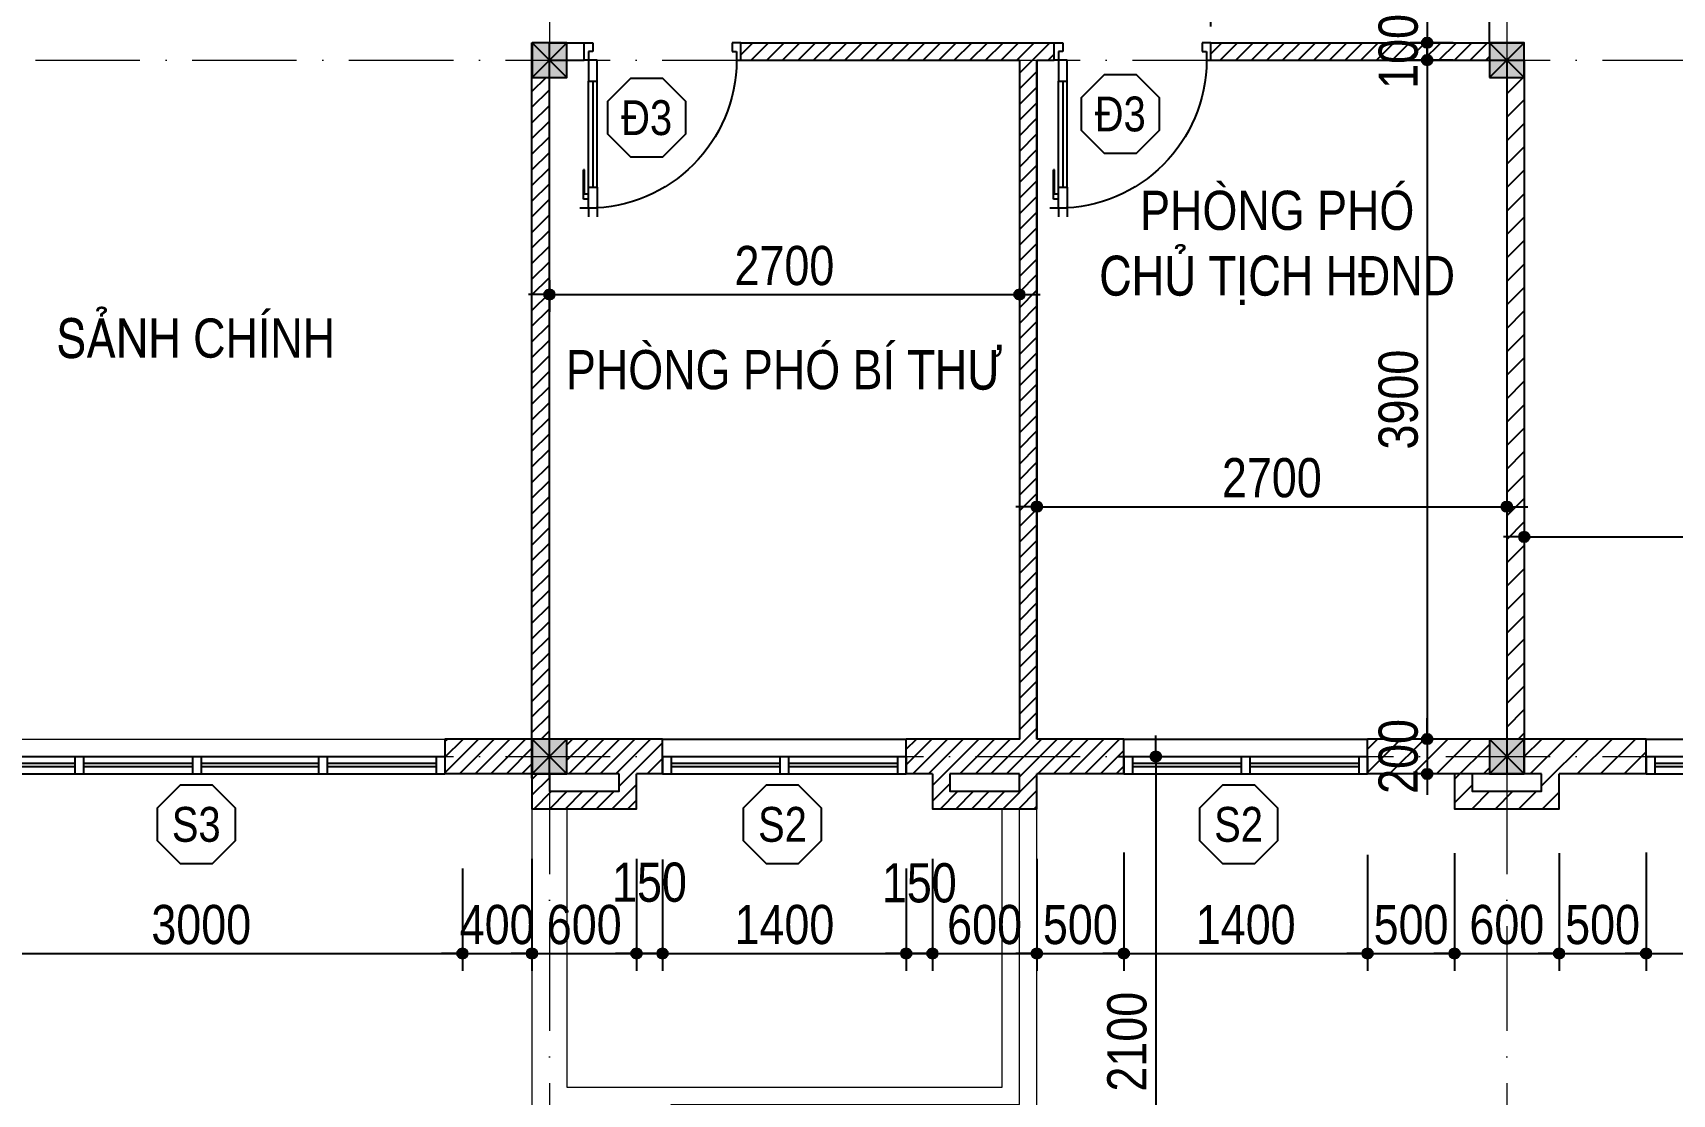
# Model space of a CAD drawing. Header units: millimetres. Extents: x 1201 to 176852, y 279 to 65351.
# Drawn here: x 90501 to 99919, y 24568 to 30665 of the extents above; entities that cross this region are included whole.
import ezdxf
from ezdxf.enums import TextEntityAlignment as Align

# ---------------------------------------------------------------- set-up
doc = ezdxf.new("R2010")
doc.units = ezdxf.units.MM
doc.linetypes.add('ACAD_ISO10W100', pattern=[18, 12, -3, 0, -3])
for name, color, linetype in [('009', 251, 'Continuous'), ('DIM', 1, 'Continuous'), ('DOOR', 20, 'Continuous'), ('MEDIUM', 2, 'Continuous'), ('TAGS', 60, 'Continuous'), ('TEXT', 7, 'Continuous'), ('TUONG', 131, 'Continuous'), ('WALL', 4, 'Continuous')]:
    doc.layers.add(name, color=color, linetype=linetype)
doc.layers.add('NET-THAY', color=2, linetype='Continuous', lineweight=13)
doc.layers.add('TRUC', color=24, linetype='Continuous', lineweight=0)
doc.styles.add('1', font='', dxfattribs={"height": 250})
doc.styles.add('HEL-CONDENSE', font='')
doc.styles.add('VNI-HELVE-CONDENSEN', font='')
doc.styles.get('1').set_extended_font_data('VNI-Helve-Condense')
doc.styles.get('HEL-CONDENSE').set_extended_font_data('VNI-Helve-Condense')
doc.styles.get('VNI-HELVE-CONDENSEN').set_extended_font_data('VNI-Helve-Condense')
doc.dimstyles.new('D100', dxfattribs={"dimtxt": 225, "dimasz": 1.2, "dimexe": 100, "dimexo": 0, "dimgap": 50, "dimtad": 1, "dimdec": 0, "dimzin": 13, "dimdsep": 46, "dimtxsty": 'HEL-CONDENSE', "dimblk": 'D50', "dimcen": 0, "dimclrd": 1, "dimclre": 1, "dimclrt": 7, "dimadec": 0, "dimazin": 0, "dimtfac": 1, "dimtdec": 0, "dimtmove": 0, "dimatfit": 3, "dimldrblk": 'D50', "dimfxl": 1, "dimtolj": 1, "dimtzin": 13, "dimarcsym": 0})
pattern_1 = [(45, (-1228036.16, -308637.74), (-44.9012806, 44.9012806), [])]

# ---------------------------------------------------------------- blocks, each defined once
blk = doc.blocks.new('s11')
at = {"layer": 'DOOR'}
for p, q in [((0, 0), (0, -100)), ((1400, 0), (0, 0)), ((50, 0), (50, -100)), ((1350, 0), (1350, -100)), ((1400, 0), (1400, -100)), ((1400, -100), (0, -100))]:
    blk.add_line(p, q, dxfattribs=at)
at = {"layer": 'DOOR', "linetype": 'ByBlock', "lineweight": -2}
for p, q in [((675, -100), (675, 0)), ((725, -100), (725, 0))]:
    blk.add_line(p, q, dxfattribs=at)
at = {"layer": 'DOOR', "color": 251}
for p, q in [((50, -40), (675, -40)), ((50, -60), (675, -60)), ((725, -40), (1350, -40)), ((725, -60), (1350, -60))]:
    blk.add_line(p, q, dxfattribs=at)
blk = doc.blocks.new('A$C6E0044D6')
at = {"layer": 'DOOR'}
for p, q in [((-25, 925), (-25, 975)), ((25, 925), (25, 975)), ((-25, 925), (-75, 925)), ((-25, 874.1), (-53.3, 874.1)), ((-53.3, 874.1), (-53.3, 704.5)), ((25, 925), (-25, 925)), ((-25, 925), (-25, 805)), ((-25, 874.1), (-25, 845.9)), ((25, 805), (25, 925)), ((-25, 845.9), (-47.6, 845.9)), ((-47.6, 845.9), (-47.6, 704.5)), ((-25, 827.9), (-25, 195)), ((-25, 805), (25, 805)), ((0, 195), (0, 805)), ((25, 805), (25, 195)), ((-47.6, 704.5), (-53.3, 704.5)), ((-25, 195), (25, 195)), ((-25, 75), (-25, 195)), ((25, 195), (25, 75)), ((-25, 75), (-50, 75)), ((-50, 75), (-50, -25)), ((-25, 25), (-25, 75)), ((25, 75), (-25, 75)), ((0, 25), (-25, 25)), ((0, -25), (0, 25)), ((800, -25), (800, 25)), ((800, 25), (825, 25)), ((825, 25), (825, 75)), ((825, 75), (850, 75)), ((850, 75), (850, -25)), ((-50, -25), (0, -25)), ((850, -25), (800, -25))]:
    blk.add_line(p, q, dxfattribs=at)
at = {"layer": 'DOOR', "color": 251}
blk.add_arc((-25, 75), 850, 0, 90, dxfattribs=at)
blk = doc.blocks.new('A$C225A2996')
at = {"layer": 'WALL'}
blk.add_hatch(color=4, dxfattribs=at).paths.add_polyline_path([(531.4, 81.6), (731.4, 81.6), (731.4, 281.6), (531.4, 281.6)])
at = {"layer": 'WALL', "color": 4}
for p, q in [((531.4, 281.6), (731.4, 81.6)), ((531.4, 81.6), (731.4, 281.6))]:
    blk.add_line(p, q, dxfattribs=at)
blk.add_lwpolyline([(531.4, 81.6), (731.4, 81.6), (731.4, 281.6), (531.4, 281.6)], close=True, dxfattribs=at)
blk = doc.blocks.new('KH-CUADI')
at = {"layer": 'TAGS'}
blk.add_lwpolyline([(-124, 300), (-300, 124), (-300, -124), (-124, -300), (124, -300), (300, -124), (300, 124), (124, 300)], close=True, dxfattribs=at)
at = {"layer": 'TAGS', "style": 'VNI-HELVE-CONDENSEN'}
blk.add_attdef('D', text='', height=300, dxfattribs=at).set_placement((0, 0), align=Align.MIDDLE)
blk = doc.blocks.new('D50')
at = {"layer": 'DIM'}
blk.add_hatch(color=256, dxfattribs=at).paths.add_polyline_path([(25, 0, 1), (-25, 0, 1)])
blk.add_line((25, 0), (100, 0), dxfattribs=at)
blk.add_circle((0, 0), 25, dxfattribs=at)
blk = doc.blocks.new('*D1099')
at = {"layer": 'DEFPOINTS', "color": 0, "transparency": 16777216}
for p in [(89969, 25865.9), (92969, 25865.9), (92969, 25376.7)]:
    blk.add_point(p, dxfattribs=at)
at = {"layer": 'DIM', "color": 1, "lineweight": -2, "transparency": 16777216}
for p, q in [((89969, 25865.9), (89969, 25276.7)), ((92969, 25865.9), (92969, 25276.7)), ((89970.2, 25376.7), (92967.8, 25376.7))]:
    blk.add_line(p, q, dxfattribs=at)
at = {"layer": 'DIM', "color": 1, "lineweight": -2, "transparency": 16777216, "xscale": 1.199999999999999, "yscale": 1.199999999999999, "zscale": 1.199999999999999, "rotation": 180}
blk.add_blockref('D50', (89969, 25376.7), dxfattribs=at)
at = {"layer": 'DIM', "color": 1, "lineweight": -2, "transparency": 16777216, "xscale": 1.199999999999999, "yscale": 1.199999999999999, "zscale": 1.199999999999999}
blk.add_blockref('D50', (92969, 25376.7), dxfattribs=at)
at = {"layer": 'DIM', "color": 7, "transparency": 16777216, "insert": (91469, 25541.6), "char_height": 225, "attachment_point": 5, "style": 'HEL-CONDENSE'}
blk.add_mtext('\\A1;3000', dxfattribs=at)
blk = doc.blocks.new('*D1100')
at = {"layer": 'DEFPOINTS', "color": 0, "transparency": 16777216}
for p in [(93369, 25919.9), (92969, 25865.9), (93369, 25376.7)]:
    blk.add_point(p, dxfattribs=at)
at = {"layer": 'DIM', "color": 1, "lineweight": -2, "transparency": 16777216}
for p, q in [((93369, 25919.9), (93369, 25276.7)), ((92969, 25865.9), (92969, 25276.7)), ((92970.2, 25376.7), (93367.8, 25376.7))]:
    blk.add_line(p, q, dxfattribs=at)
at = {"layer": 'DIM', "color": 1, "lineweight": -2, "transparency": 16777216, "xscale": 1.199999999999999, "yscale": 1.199999999999999, "zscale": 1.199999999999999, "rotation": 180}
blk.add_blockref('D50', (92969, 25376.7), dxfattribs=at)
at = {"layer": 'DIM', "color": 1, "lineweight": -2, "transparency": 16777216, "xscale": 1.199999999999999, "yscale": 1.199999999999999, "zscale": 1.199999999999999}
blk.add_blockref('D50', (93369, 25376.7), dxfattribs=at)
at = {"layer": 'DIM', "color": 7, "transparency": 16777216, "insert": (93169, 25541.6), "char_height": 225, "attachment_point": 5, "style": 'HEL-CONDENSE'}
blk.add_mtext('\\A1;400', dxfattribs=at)
blk = doc.blocks.new('*D1101')
at = {"layer": 'DEFPOINTS', "color": 0, "transparency": 16777216}
for p in [(93369, 25919.9), (93969, 25919.9), (93969, 25376.7)]:
    blk.add_point(p, dxfattribs=at)
at = {"layer": 'DIM', "color": 1, "lineweight": -2, "transparency": 16777216}
for p, q in [((93369, 25919.9), (93369, 25276.7)), ((93969, 25919.9), (93969, 25276.7)), ((93370.2, 25376.7), (93967.8, 25376.7))]:
    blk.add_line(p, q, dxfattribs=at)
at = {"layer": 'DIM', "color": 1, "lineweight": -2, "transparency": 16777216, "xscale": 1.199999999999999, "yscale": 1.199999999999999, "zscale": 1.199999999999999, "rotation": 180}
blk.add_blockref('D50', (93369, 25376.7), dxfattribs=at)
at = {"layer": 'DIM', "color": 1, "lineweight": -2, "transparency": 16777216, "xscale": 1.199999999999999, "yscale": 1.199999999999999, "zscale": 1.199999999999999}
blk.add_blockref('D50', (93969, 25376.7), dxfattribs=at)
at = {"layer": 'DIM', "color": 7, "transparency": 16777216, "insert": (93669, 25541.6), "char_height": 225, "attachment_point": 5, "style": 'HEL-CONDENSE'}
blk.add_mtext('\\A1;600', dxfattribs=at)
blk = doc.blocks.new('*D1102')
at = {"layer": 'DEFPOINTS', "color": 0, "transparency": 16777216}
for p in [(93969, 25919.9), (94119, 25915.9), (94119, 25376.7)]:
    blk.add_point(p, dxfattribs=at)
at = {"layer": 'DIM', "color": 1, "lineweight": -2, "transparency": 16777216}
for p, q in [((93969, 25919.9), (93969, 25276.7)), ((94119, 25915.9), (94119, 25276.7)), ((93970.2, 25376.7), (94117.8, 25376.7))]:
    blk.add_line(p, q, dxfattribs=at)
at = {"layer": 'DIM', "color": 1, "lineweight": -2, "transparency": 16777216, "xscale": 1.199999999999999, "yscale": 1.199999999999999, "zscale": 1.199999999999999, "rotation": 180}
blk.add_blockref('D50', (93969, 25376.7), dxfattribs=at)
at = {"layer": 'DIM', "color": 1, "lineweight": -2, "transparency": 16777216, "xscale": 1.199999999999999, "yscale": 1.199999999999999, "zscale": 1.199999999999999}
blk.add_blockref('D50', (94119, 25376.7), dxfattribs=at)
at = {"layer": 'DIM', "color": 7, "transparency": 16777216, "insert": (94044, 25784.8), "char_height": 225, "attachment_point": 5, "style": 'HEL-CONDENSE'}
blk.add_mtext('\\A1;150', dxfattribs=at)
blk = doc.blocks.new('*D1103')
at = {"layer": 'DEFPOINTS', "color": 0, "transparency": 16777216}
for p in [(94119, 25915.9), (95519, 25865.9), (95519, 25376.7)]:
    blk.add_point(p, dxfattribs=at)
at = {"layer": 'DIM', "color": 1, "lineweight": -2, "transparency": 16777216}
for p, q in [((94119, 25915.9), (94119, 25276.7)), ((95519, 25865.9), (95519, 25276.7)), ((94120.2, 25376.7), (95517.8, 25376.7))]:
    blk.add_line(p, q, dxfattribs=at)
at = {"layer": 'DIM', "color": 1, "lineweight": -2, "transparency": 16777216, "xscale": 1.199999999999999, "yscale": 1.199999999999999, "zscale": 1.199999999999999, "rotation": 180}
blk.add_blockref('D50', (94119, 25376.7), dxfattribs=at)
at = {"layer": 'DIM', "color": 1, "lineweight": -2, "transparency": 16777216, "xscale": 1.199999999999999, "yscale": 1.199999999999999, "zscale": 1.199999999999999}
blk.add_blockref('D50', (95519, 25376.7), dxfattribs=at)
at = {"layer": 'DIM', "color": 7, "transparency": 16777216, "insert": (94819, 25541.6), "char_height": 225, "attachment_point": 5, "style": 'HEL-CONDENSE'}
blk.add_mtext('\\A1;1400', dxfattribs=at)
blk = doc.blocks.new('*D1104')
at = {"layer": 'DEFPOINTS', "color": 0, "transparency": 16777216}
for p in [(95669, 25919.9), (95519, 25865.9), (95669, 25376.7)]:
    blk.add_point(p, dxfattribs=at)
at = {"layer": 'DIM', "color": 1, "lineweight": -2, "transparency": 16777216}
for p, q in [((95669, 25919.9), (95669, 25276.7)), ((95519, 25865.9), (95519, 25276.7)), ((95520.2, 25376.7), (95667.8, 25376.7))]:
    blk.add_line(p, q, dxfattribs=at)
at = {"layer": 'DIM', "color": 1, "lineweight": -2, "transparency": 16777216, "xscale": 1.199999999999999, "yscale": 1.199999999999999, "zscale": 1.199999999999999, "rotation": 180}
blk.add_blockref('D50', (95519, 25376.7), dxfattribs=at)
at = {"layer": 'DIM', "color": 1, "lineweight": -2, "transparency": 16777216, "xscale": 1.199999999999999, "yscale": 1.199999999999999, "zscale": 1.199999999999999}
blk.add_blockref('D50', (95669, 25376.7), dxfattribs=at)
at = {"layer": 'DIM', "color": 7, "transparency": 16777216, "insert": (95594, 25781.3), "char_height": 225, "attachment_point": 5, "style": 'HEL-CONDENSE'}
blk.add_mtext('\\A1;150', dxfattribs=at)
blk = doc.blocks.new('*D1105')
at = {"layer": 'DEFPOINTS', "color": 0, "transparency": 16777216}
for p in [(95669, 25919.9), (96269, 25919.9), (96269, 25376.7)]:
    blk.add_point(p, dxfattribs=at)
at = {"layer": 'DIM', "color": 1, "lineweight": -2, "transparency": 16777216}
for p, q in [((95669, 25919.9), (95669, 25276.7)), ((96269, 25919.9), (96269, 25276.7)), ((95670.2, 25376.7), (96267.8, 25376.7))]:
    blk.add_line(p, q, dxfattribs=at)
at = {"layer": 'DIM', "color": 1, "lineweight": -2, "transparency": 16777216, "xscale": 1.199999999999999, "yscale": 1.199999999999999, "zscale": 1.199999999999999, "rotation": 180}
blk.add_blockref('D50', (95669, 25376.7), dxfattribs=at)
at = {"layer": 'DIM', "color": 1, "lineweight": -2, "transparency": 16777216, "xscale": 1.199999999999999, "yscale": 1.199999999999999, "zscale": 1.199999999999999}
blk.add_blockref('D50', (96269, 25376.7), dxfattribs=at)
at = {"layer": 'DIM', "color": 7, "transparency": 16777216, "insert": (95969, 25541.6), "char_height": 225, "attachment_point": 5, "style": 'HEL-CONDENSE'}
blk.add_mtext('\\A1;600', dxfattribs=at)
blk = doc.blocks.new('*D1106')
at = {"layer": 'DEFPOINTS', "color": 0, "transparency": 16777216}
for p in [(96269, 25919.9), (96769, 25957.3), (96769, 25376.7)]:
    blk.add_point(p, dxfattribs=at)
at = {"layer": 'DIM', "color": 1, "lineweight": -2, "transparency": 16777216}
for p, q in [((96269, 25919.9), (96269, 25276.7)), ((96769, 25957.3), (96769, 25276.7)), ((96270.2, 25376.7), (96767.8, 25376.7))]:
    blk.add_line(p, q, dxfattribs=at)
at = {"layer": 'DIM', "color": 1, "lineweight": -2, "transparency": 16777216, "xscale": 1.199999999999999, "yscale": 1.199999999999999, "zscale": 1.199999999999999, "rotation": 180}
blk.add_blockref('D50', (96269, 25376.7), dxfattribs=at)
at = {"layer": 'DIM', "color": 1, "lineweight": -2, "transparency": 16777216, "xscale": 1.199999999999999, "yscale": 1.199999999999999, "zscale": 1.199999999999999}
blk.add_blockref('D50', (96769, 25376.7), dxfattribs=at)
at = {"layer": 'DIM', "color": 7, "transparency": 16777216, "insert": (96519, 25541.6), "char_height": 225, "attachment_point": 5, "style": 'HEL-CONDENSE'}
blk.add_mtext('\\A1;500', dxfattribs=at)
blk = doc.blocks.new('*D1107')
at = {"layer": 'DEFPOINTS', "color": 0, "transparency": 16777216}
for p in [(96769, 25957.3), (98169, 25943.8), (98169, 25376.7)]:
    blk.add_point(p, dxfattribs=at)
at = {"layer": 'DIM', "color": 1, "lineweight": -2, "transparency": 16777216}
for p, q in [((96769, 25957.3), (96769, 25276.7)), ((98169, 25943.8), (98169, 25276.7)), ((96770.2, 25376.7), (98167.8, 25376.7))]:
    blk.add_line(p, q, dxfattribs=at)
at = {"layer": 'DIM', "color": 1, "lineweight": -2, "transparency": 16777216, "xscale": 1.199999999999999, "yscale": 1.199999999999999, "zscale": 1.199999999999999, "rotation": 180}
blk.add_blockref('D50', (96769, 25376.7), dxfattribs=at)
at = {"layer": 'DIM', "color": 1, "lineweight": -2, "transparency": 16777216, "xscale": 1.199999999999999, "yscale": 1.199999999999999, "zscale": 1.199999999999999}
blk.add_blockref('D50', (98169, 25376.7), dxfattribs=at)
at = {"layer": 'DIM', "color": 7, "transparency": 16777216, "insert": (97469, 25541.6), "char_height": 225, "attachment_point": 5, "style": 'HEL-CONDENSE'}
blk.add_mtext('\\A1;1400', dxfattribs=at)
blk = doc.blocks.new('*D1108')
at = {"layer": 'DEFPOINTS', "color": 0, "transparency": 16777216}
for p in [(98169, 25943.8), (98669, 25952.3), (98669, 25376.7)]:
    blk.add_point(p, dxfattribs=at)
at = {"layer": 'DIM', "color": 1, "lineweight": -2, "transparency": 16777216}
for p, q in [((98169, 25943.8), (98169, 25276.7)), ((98669, 25952.3), (98669, 25276.7)), ((98170.2, 25376.7), (98667.8, 25376.7))]:
    blk.add_line(p, q, dxfattribs=at)
at = {"layer": 'DIM', "color": 1, "lineweight": -2, "transparency": 16777216, "xscale": 1.199999999999999, "yscale": 1.199999999999999, "zscale": 1.199999999999999, "rotation": 180}
blk.add_blockref('D50', (98169, 25376.7), dxfattribs=at)
at = {"layer": 'DIM', "color": 1, "lineweight": -2, "transparency": 16777216, "xscale": 1.199999999999999, "yscale": 1.199999999999999, "zscale": 1.199999999999999}
blk.add_blockref('D50', (98669, 25376.7), dxfattribs=at)
at = {"layer": 'DIM', "color": 7, "transparency": 16777216, "insert": (98419, 25541.6), "char_height": 225, "attachment_point": 5, "style": 'HEL-CONDENSE'}
blk.add_mtext('\\A1;500', dxfattribs=at)
blk = doc.blocks.new('*D1109')
at = {"layer": 'DEFPOINTS', "color": 0, "transparency": 16777216}
for p in [(98669, 25952.3), (99269, 25952.3), (99269, 25376.7)]:
    blk.add_point(p, dxfattribs=at)
at = {"layer": 'DIM', "color": 1, "lineweight": -2, "transparency": 16777216}
for p, q in [((98669, 25952.3), (98669, 25276.7)), ((99269, 25952.3), (99269, 25276.7)), ((98670.2, 25376.7), (99267.8, 25376.7))]:
    blk.add_line(p, q, dxfattribs=at)
at = {"layer": 'DIM', "color": 1, "lineweight": -2, "transparency": 16777216, "xscale": 1.199999999999999, "yscale": 1.199999999999999, "zscale": 1.199999999999999, "rotation": 180}
blk.add_blockref('D50', (98669, 25376.7), dxfattribs=at)
at = {"layer": 'DIM', "color": 1, "lineweight": -2, "transparency": 16777216, "xscale": 1.199999999999999, "yscale": 1.199999999999999, "zscale": 1.199999999999999}
blk.add_blockref('D50', (99269, 25376.7), dxfattribs=at)
at = {"layer": 'DIM', "color": 7, "transparency": 16777216, "insert": (98969, 25541.6), "char_height": 225, "attachment_point": 5, "style": 'HEL-CONDENSE'}
blk.add_mtext('\\A1;600', dxfattribs=at)
blk = doc.blocks.new('*D1110')
at = {"layer": 'DEFPOINTS', "color": 0, "transparency": 16777216}
for p in [(99269, 25952.3), (99769, 25957.6), (99769, 25376.7)]:
    blk.add_point(p, dxfattribs=at)
at = {"layer": 'DIM', "color": 1, "lineweight": -2, "transparency": 16777216}
for p, q in [((99269, 25952.3), (99269, 25276.7)), ((99769, 25957.6), (99769, 25276.7)), ((99270.2, 25376.7), (99767.8, 25376.7))]:
    blk.add_line(p, q, dxfattribs=at)
at = {"layer": 'DIM', "color": 1, "lineweight": -2, "transparency": 16777216, "xscale": 1.199999999999999, "yscale": 1.199999999999999, "zscale": 1.199999999999999, "rotation": 180}
blk.add_blockref('D50', (99269, 25376.7), dxfattribs=at)
at = {"layer": 'DIM', "color": 1, "lineweight": -2, "transparency": 16777216, "xscale": 1.199999999999999, "yscale": 1.199999999999999, "zscale": 1.199999999999999}
blk.add_blockref('D50', (99769, 25376.7), dxfattribs=at)
at = {"layer": 'DIM', "color": 7, "transparency": 16777216, "insert": (99519, 25541.6), "char_height": 225, "attachment_point": 5, "style": 'HEL-CONDENSE'}
blk.add_mtext('\\A1;500', dxfattribs=at)
blk = doc.blocks.new('*D1111')
at = {"layer": 'DEFPOINTS', "color": 0, "transparency": 16777216}
for p in [(99769, 25957.6), (101169, 25957.6), (101169, 25376.7)]:
    blk.add_point(p, dxfattribs=at)
at = {"layer": 'DIM', "color": 1, "lineweight": -2, "transparency": 16777216}
for p, q in [((99769, 25957.6), (99769, 25276.7)), ((101169, 25957.6), (101169, 25276.7)), ((99770.2, 25376.7), (101167.8, 25376.7))]:
    blk.add_line(p, q, dxfattribs=at)
at = {"layer": 'DIM', "color": 1, "lineweight": -2, "transparency": 16777216, "xscale": 1.199999999999999, "yscale": 1.199999999999999, "zscale": 1.199999999999999, "rotation": 180}
blk.add_blockref('D50', (99769, 25376.7), dxfattribs=at)
at = {"layer": 'DIM', "color": 1, "lineweight": -2, "transparency": 16777216, "xscale": 1.199999999999999, "yscale": 1.199999999999999, "zscale": 1.199999999999999}
blk.add_blockref('D50', (101169, 25376.7), dxfattribs=at)
at = {"layer": 'DIM', "color": 7, "transparency": 16777216, "insert": (100469, 25541.6), "char_height": 225, "attachment_point": 5, "style": 'HEL-CONDENSE'}
blk.add_mtext('\\A1;1400', dxfattribs=at)
blk = doc.blocks.new('*D1116')
at = {"layer": 'DEFPOINTS', "color": 0, "transparency": 16777216}
for p in [(98659.9, 32408.4), (98511.1, 30608.4), (98659.9, 30608.4)]:
    blk.add_point(p, dxfattribs=at)
at = {"layer": 'DIM', "color": 1, "lineweight": -2, "transparency": 16777216}
for p, q in [((98659.9, 32408.4), (98411.1, 32408.4)), ((98511.1, 32407.2), (98511.1, 30609.6)), ((98659.9, 30608.4), (98411.1, 30608.4))]:
    blk.add_line(p, q, dxfattribs=at)
at = {"layer": 'DIM', "color": 1, "lineweight": -2, "transparency": 16777216, "xscale": 1.199999999999999, "yscale": 1.199999999999999, "zscale": 1.199999999999999}
for p, rotation in [((98511.1, 32408.4), 90), ((98511.1, 30608.4), 270)]:
    blk.add_blockref('D50', p, dxfattribs=dict(at, rotation=rotation))
at = {"layer": 'DIM', "color": 7, "transparency": 16777216, "insert": (98346.2, 31461.5), "char_height": 225, "attachment_point": 5, "rotation": 90, "style": 'HEL-CONDENSE'}
blk.add_mtext('\\A1;1800', dxfattribs=at)
blk = doc.blocks.new('*D1117')
at = {"layer": 'DEFPOINTS', "color": 0, "transparency": 16777216}
for p in [(98659.9, 30608.4), (98511.1, 30508.4), (98659.9, 30508.4)]:
    blk.add_point(p, dxfattribs=at)
at = {"layer": 'DIM', "color": 1, "lineweight": -2, "transparency": 16777216}
for p, q in [((98659.9, 30608.4), (98411.1, 30608.4)), ((98511.1, 30609.6), (98511.1, 30610.8)), ((98511.1, 30608.4), (98511.1, 30508.4)), ((98659.9, 30508.4), (98411.1, 30508.4)), ((98511.1, 30507.2), (98511.1, 30506))]:
    blk.add_line(p, q, dxfattribs=at)
at = {"layer": 'DIM', "color": 1, "lineweight": -2, "transparency": 16777216, "xscale": 1.199999999999999, "yscale": 1.199999999999999, "zscale": 1.199999999999999}
for p, rotation in [((98511.1, 30608.4), 270), ((98511.1, 30508.4), 90)]:
    blk.add_blockref('D50', p, dxfattribs=dict(at, rotation=rotation))
at = {"layer": 'DIM', "color": 7, "transparency": 16777216, "insert": (98346.2, 30558.4), "char_height": 225, "attachment_point": 5, "rotation": 90, "style": 'HEL-CONDENSE'}
blk.add_mtext('\\A1;100', dxfattribs=at)
blk = doc.blocks.new('*D1118')
at = {"layer": 'DEFPOINTS', "color": 0, "transparency": 16777216}
for p in [(98659.9, 30508.4), (98511.1, 26608.4), (98711.8, 26608.4)]:
    blk.add_point(p, dxfattribs=at)
at = {"layer": 'DIM', "color": 1, "lineweight": -2, "transparency": 16777216}
for p, q in [((98659.9, 30508.4), (98411.1, 30508.4)), ((98511.1, 30507.2), (98511.1, 26609.6)), ((98711.8, 26608.4), (98411.1, 26608.4))]:
    blk.add_line(p, q, dxfattribs=at)
at = {"layer": 'DIM', "color": 1, "lineweight": -2, "transparency": 16777216, "xscale": 1.199999999999999, "yscale": 1.199999999999999, "zscale": 1.199999999999999}
for p, rotation in [((98511.1, 30508.4), 90), ((98511.1, 26608.4), 270)]:
    blk.add_blockref('D50', p, dxfattribs=dict(at, rotation=rotation))
at = {"layer": 'DIM', "color": 7, "transparency": 16777216, "insert": (98346.2, 28558.4), "char_height": 225, "attachment_point": 5, "rotation": 90, "style": 'HEL-CONDENSE'}
blk.add_mtext('\\A1;3900', dxfattribs=at)
blk = doc.blocks.new('*D1119')
at = {"layer": 'DEFPOINTS', "color": 0, "transparency": 16777216}
for p in [(98711.8, 26608.4), (98511.1, 26408.4), (98818.8, 26408.4)]:
    blk.add_point(p, dxfattribs=at)
at = {"layer": 'DIM', "color": 1, "lineweight": -2, "transparency": 16777216}
for p, q in [((98711.8, 26608.4), (98411.1, 26608.4)), ((98511.1, 26607.2), (98511.1, 26409.6)), ((98818.8, 26408.4), (98411.1, 26408.4))]:
    blk.add_line(p, q, dxfattribs=at)
at = {"layer": 'DIM', "color": 1, "lineweight": -2, "transparency": 16777216, "xscale": 1.199999999999999, "yscale": 1.199999999999999, "zscale": 1.199999999999999}
for p, rotation in [((98511.1, 26608.4), 90), ((98511.1, 26408.4), 270)]:
    blk.add_blockref('D50', p, dxfattribs=dict(at, rotation=rotation))
at = {"layer": 'DIM', "color": 7, "transparency": 16777216, "insert": (98346.2, 26508.4), "char_height": 225, "attachment_point": 5, "rotation": 90, "style": 'HEL-CONDENSE'}
blk.add_mtext('\\A1;200', dxfattribs=at)
blk = doc.blocks.new('*D1129')
at = {"layer": 'DEFPOINTS', "color": 0, "transparency": 16777216}
for p in [(98869, 31055.1), (97269, 30702.5), (98869, 30608.4)]:
    blk.add_point(p, dxfattribs=at)
at = {"layer": 'DIM', "color": 1, "lineweight": -2, "transparency": 16777216}
for p, q in [((97269, 30702.5), (97269, 31155.1)), ((98869, 30608.4), (98869, 31155.1)), ((97270.2, 31055.1), (98867.8, 31055.1))]:
    blk.add_line(p, q, dxfattribs=at)
at = {"layer": 'DIM', "color": 1, "lineweight": -2, "transparency": 16777216, "xscale": 1.199999999999999, "yscale": 1.199999999999999, "zscale": 1.199999999999999, "rotation": 180}
blk.add_blockref('D50', (97269, 31055.1), dxfattribs=at)
at = {"layer": 'DIM', "color": 1, "lineweight": -2, "transparency": 16777216, "xscale": 1.199999999999999, "yscale": 1.199999999999999, "zscale": 1.199999999999999}
blk.add_blockref('D50', (98869, 31055.1), dxfattribs=at)
at = {"layer": 'DIM', "color": 7, "transparency": 16777216, "insert": (97789.8, 31220), "char_height": 225, "attachment_point": 5, "style": 'HEL-CONDENSE'}
blk.add_mtext('\\A1;1600', dxfattribs=at)
blk = doc.blocks.new('*D1136')
at = {"layer": 'DEFPOINTS', "color": 0, "transparency": 16777216}
for p in [(96735.2, 26508.4), (96539.1, 24408.4), (96952.6, 24408.4)]:
    blk.add_point(p, dxfattribs=at)
at = {"layer": 'DIM', "color": 1, "lineweight": -2, "transparency": 16777216}
for p, q in [((96735.2, 26508.4), (97052.6, 26508.4)), ((96952.6, 26507.2), (96952.6, 24409.6)), ((96539.1, 24408.4), (97052.6, 24408.4))]:
    blk.add_line(p, q, dxfattribs=at)
at = {"layer": 'DIM', "color": 1, "lineweight": -2, "transparency": 16777216, "xscale": 1.199999999999999, "yscale": 1.199999999999999, "zscale": 1.199999999999999}
for p, rotation in [((96952.6, 26508.4), 90), ((96952.6, 24408.4), 270)]:
    blk.add_blockref('D50', p, dxfattribs=dict(at, rotation=rotation))
at = {"layer": 'DIM', "color": 7, "transparency": 16777216, "insert": (96787.7, 24870.1), "char_height": 225, "attachment_point": 5, "rotation": 90, "style": 'HEL-CONDENSE'}
blk.add_mtext('\\A1;2100', dxfattribs=at)
blk = doc.blocks.new('*D978')
at = {"layer": 'DEFPOINTS', "color": 0, "transparency": 16777216}
for p in [(93469, 29244.2), (96169, 29244.2), (96169, 29162.1)]:
    blk.add_point(p, dxfattribs=at)
at = {"layer": 'DIM', "color": 1, "lineweight": -2, "transparency": 16777216}
for p, q in [((93469, 29244.2), (93469, 29062.1)), ((96169, 29244.2), (96169, 29062.1)), ((93470.2, 29162.1), (96167.8, 29162.1))]:
    blk.add_line(p, q, dxfattribs=at)
at = {"layer": 'DIM', "color": 1, "lineweight": -2, "transparency": 16777216, "xscale": 1.199999999999999, "yscale": 1.199999999999999, "zscale": 1.199999999999999, "rotation": 180}
blk.add_blockref('D50', (93469, 29162.1), dxfattribs=at)
at = {"layer": 'DIM', "color": 1, "lineweight": -2, "transparency": 16777216, "xscale": 1.199999999999999, "yscale": 1.199999999999999, "zscale": 1.199999999999999}
blk.add_blockref('D50', (96169, 29162.1), dxfattribs=at)
at = {"layer": 'DIM', "color": 7, "transparency": 16777216, "insert": (94819, 29327), "char_height": 225, "attachment_point": 5, "style": 'HEL-CONDENSE'}
blk.add_mtext('\\A1;2700', dxfattribs=at)
blk = doc.blocks.new('*D979')
at = {"layer": 'DEFPOINTS', "color": 0, "transparency": 16777216}
for p in [(99069, 28049.8), (101969, 28049.8), (101969, 27769.9)]:
    blk.add_point(p, dxfattribs=at)
at = {"layer": 'DIM', "color": 1, "lineweight": -2, "transparency": 16777216}
for p, q in [((99069, 28049.8), (99069, 27669.9)), ((101969, 28049.8), (101969, 27669.9)), ((99070.2, 27769.9), (101967.8, 27769.9))]:
    blk.add_line(p, q, dxfattribs=at)
at = {"layer": 'DIM', "color": 1, "lineweight": -2, "transparency": 16777216, "xscale": 1.199999999999999, "yscale": 1.199999999999999, "zscale": 1.199999999999999, "rotation": 180}
blk.add_blockref('D50', (99069, 27769.9), dxfattribs=at)
at = {"layer": 'DIM', "color": 1, "lineweight": -2, "transparency": 16777216, "xscale": 1.199999999999999, "yscale": 1.199999999999999, "zscale": 1.199999999999999}
blk.add_blockref('D50', (101969, 27769.9), dxfattribs=at)
at = {"layer": 'DIM', "color": 7, "transparency": 16777216, "insert": (100519, 27934.8), "char_height": 225, "attachment_point": 5, "style": 'HEL-CONDENSE'}
blk.add_mtext('\\A1;2900', dxfattribs=at)
blk = doc.blocks.new('*D983')
at = {"layer": 'DEFPOINTS', "color": 0, "transparency": 16777216}
for p in [(96269, 28558.4), (98969, 28533.4), (98969, 27943.4)]:
    blk.add_point(p, dxfattribs=at)
at = {"layer": 'DIM', "color": 1, "lineweight": -2, "transparency": 16777216}
for p, q in [((96269, 28558.4), (96269, 27843.4)), ((98969, 28533.4), (98969, 27843.4)), ((96270.2, 27943.4), (98967.8, 27943.4))]:
    blk.add_line(p, q, dxfattribs=at)
at = {"layer": 'DIM', "color": 1, "lineweight": -2, "transparency": 16777216, "xscale": 1.199999999999999, "yscale": 1.199999999999999, "zscale": 1.199999999999999, "rotation": 180}
blk.add_blockref('D50', (96269, 27943.4), dxfattribs=at)
at = {"layer": 'DIM', "color": 1, "lineweight": -2, "transparency": 16777216, "xscale": 1.199999999999999, "yscale": 1.199999999999999, "zscale": 1.199999999999999}
blk.add_blockref('D50', (98969, 27943.4), dxfattribs=at)
at = {"layer": 'DIM', "color": 7, "transparency": 16777216, "insert": (97619, 28108.3), "char_height": 225, "attachment_point": 5, "style": 'HEL-CONDENSE'}
blk.add_mtext('\\A1;2700', dxfattribs=at)

msp = doc.modelspace()

# ---------------------------------------------------------------- hatches: boundary and pattern name
at = {"layer": '009'}
h = msp.add_hatch(dxfattribs=at)
h.set_pattern_fill('ANSI31', color=256, scale=30, style=0)
h.set_pattern_definition([(45, (-1228036.16, -308637.74), (-67.351921, 67.351921), [])])
h.paths.add_polyline_path([(107669.008, 36758.429), (108219.008, 36758.429), (108219.008, 36358.429), (108069.008, 36358.429), (108069.008, 36408.429), (107869.008, 36408.429), (107869.008, 34708.429), (107069.008, 34708.429), (107069.008, 34608.429), (107869.008, 34608.429), (107869.008, 32608.429), (108069.008, 32608.429), (108069.008, 32708.429), (108219.008, 32708.429), (108219.008, 32308.429), (108069.008, 32308.429), (108069.008, 32408.429), (107869.008, 32408.429), (107869.008, 32208.429), (107969.008, 32208.429), (108069.008, 32208.429), (108319.008, 32208.429), (108319.008, 32808.429), (108069.008, 32808.429), (108069.008, 36258.429), (108319.008, 36258.429), (108319.008, 36858.429), (107769.008, 36858.429), (107569.008, 36858.429), (107569.008, 36608.429), (107069.008, 36608.429), (105219.008, 36608.429), (105219.008, 36808.429), (104619.008, 36808.429), (104619.008, 36608.429), (102669.008, 36608.429), (102269.008, 36608.429), (102269.008, 36808.429), (101669.008, 36808.429), (101669.008, 36608.429), (101169.008, 36608.429), (101169.008, 36408.429), (101869.008, 36408.429), (101869.008, 36608.429), (101769.008, 36608.429), (101769.008, 36708.429), (102169.008, 36708.429), (102169.008, 36608.429), (102069.008, 36608.429), (102069.008, 36408.429), (102669.008, 36408.429), (107069.008, 36408.429), (107869.008, 36408.429), (107869.008, 36508.429), (107669.008, 36508.429)])
h.paths.add_polyline_path([(104719.008, 36608.429), (104719.008, 36708.429), (105119.008, 36708.429), (105119.008, 36608.429)], flags=16)
h.paths.add_polyline_path([(102069.008, 34608.429), (102869.008, 34608.429), (102869.008, 34708.429), (102069.008, 34708.429), (102069.008, 36408.429), (101969.008, 36408.429), (101969.008, 36308.429), (101969.008, 32608.429), (102069.008, 32608.429)], flags=16)
h.paths.add_polyline_path([(99069.008, 30408.429), (98969.008, 30408.429), (98969.008, 26608.429), (99069.008, 26608.429)])
h.paths.add_polyline_path([(102069.008, 26408.429), (101869.008, 26408.429), (101869.008, 25708.429), (102069.008, 25708.429)])
h.paths.add_polyline_path([(101869.008, 26608.429), (101169.008, 26608.429), (101169.008, 26408.429), (101869.008, 26408.429)])
h.paths.add_polyline_path([(99769.008, 26608.429), (99069.008, 26608.429), (99069.008, 26408.429), (99169.008, 26408.429), (99169.008, 26308.429), (98769.008, 26308.429), (98769.008, 26408.429), (98869.008, 26408.429), (98869.008, 26608.429), (98169.008, 26608.429), (98169.008, 26408.429), (98669.008, 26408.429), (98669.008, 26208.429), (99269.008, 26208.429), (99269.008, 26408.429), (99769.008, 26408.429)])
h.paths.add_polyline_path([(98175.08, 26238.579), (98175.08, 26778.279), (98517.38, 26778.279), (98517.38, 26238.579)], flags=9)
h.paths.add_polyline_path([(101969.008, 27901.794), (102069.008, 27901.794), (102069.008, 30408.429), (101969.008, 30408.429)])
h.paths.add_polyline_path([(102069.008, 26701.794), (101969.008, 26701.794), (101969.008, 26608.429), (102069.008, 26608.429)])
h = msp.add_hatch(dxfattribs=at)
h.set_pattern_fill('ANSI31', color=256, scale=20, style=0)
h.set_pattern_definition(pattern_1)
h.paths.add_polyline_path([(93169.008, 36608.429), (92819.008, 36608.429), (92819.008, 36408.429), (93369.008, 36408.429), (93369.008, 36608.429), (93269.008, 36608.429), (93269.008, 36708.429), (93669.008, 36708.429), (93669.008, 36608.429), (93569.008, 36608.429), (93569.008, 36408.429), (94019.008, 36408.429), (94019.008, 36608.429), (93769.008, 36608.429), (93769.008, 36808.429), (93169.008, 36808.429)])
h.paths.add_polyline_path([(93469.008, 36408.429), (93369.008, 36408.429), (93369.008, 32608.429), (93469.008, 32608.429)])
h.paths.add_polyline_path([(96769.008, 36408.429), (96769.008, 36608.429), (96269.008, 36608.429), (96269.008, 36808.429), (95669.008, 36808.429), (95669.008, 36608.429), (95419.008, 36608.429), (95419.008, 36408.429)])
h.paths.add_polyline_path([(95769.008, 36608.429), (96169.008, 36608.429), (96169.008, 36708.429), (95769.008, 36708.429)], flags=17)
h.paths.add_polyline_path([(98869.008, 36408.429), (98869.008, 36608.429), (98769.008, 36608.429), (98769.008, 36708.429), (99169.008, 36708.429), (99169.008, 36608.429), (99069.008, 36608.429), (99069.008, 36408.429), (99769.008, 36408.429), (99769.008, 36608.429), (99269.008, 36608.429), (99269.008, 36808.429), (98669.008, 36808.429), (98669.008, 36608.429), (98169.008, 36608.429), (98169.008, 36408.429)])
h.paths.add_polyline_path([(98969.008, 36408.429), (98869.008, 36408.429), (98869.008, 32608.429), (98969.008, 32608.429)])
h.paths.add_polyline_path([(94569.008, 32508.429), (94569.008, 32408.429), (98869.008, 32408.429), (98869.008, 32508.429)])
h.paths.add_polyline_path([(97269.008, 30608.429), (97269.008, 30508.429), (98869.008, 30508.429), (98869.008, 30608.429)])
h.paths.add_polyline_path([(93569.008, 32508.429), (93569.008, 32408.429), (93669.008, 32408.429), (93669.008, 32508.429)])
h.paths.add_polyline_path([(98175.08, 32193.079), (98175.08, 32723.779), (98517.38, 32723.779), (98517.38, 32193.079)], flags=9)
h.paths.add_polyline_path([(98175.08, 30293.079), (98175.08, 30823.779), (98517.38, 30823.779), (98517.38, 30293.079)], flags=9)
h = msp.add_hatch(dxfattribs=at)
h.set_pattern_fill('ANSI31', color=256, scale=20, style=0)
h.set_pattern_definition(pattern_1)
h.paths.add_polyline_path([(89569.008, 30408.429), (89469.008, 30408.429), (89469.008, 26608.429), (89569.008, 26608.429)])
h.paths.add_polyline_path([(90069.008, 26508.429), (90069.008, 26608.429), (89569.008, 26608.429), (89569.008, 26408.429), (90069.008, 26408.429)])
h.paths.add_polyline_path([(89369.008, 26608.429), (88819.008, 26608.429), (88819.008, 26408.429), (88969.008, 26408.429), (88969.008, 26208.429), (89569.008, 26208.429), (89569.008, 26408.429), (89469.008, 26408.429), (89469.008, 26308.429), (89069.008, 26308.429), (89069.008, 26408.429), (89369.008, 26408.429)])
h.paths.add_polyline_path([(93369.008, 26608.429), (92869.008, 26608.429), (92869.008, 26408.429), (93369.008, 26408.429)])
h.paths.add_polyline_path([(94119.008, 26608.429), (93569.008, 26608.429), (93569.008, 26408.429), (93869.008, 26408.429), (93869.008, 26308.429), (93469.008, 26308.429), (93469.008, 26408.429), (93369.008, 26408.429), (93369.008, 26208.429), (93969.008, 26208.429), (93969.008, 26408.429), (94119.008, 26408.429)])
h.paths.add_polyline_path([(93469.008, 30408.429), (93369.008, 30408.429), (93369.008, 26608.429), (93469.008, 26608.429)])
h.paths.add_polyline_path([(96269.008, 30508.429), (96369.008, 30508.429), (96369.008, 30608.429), (94569.008, 30608.429), (94569.008, 30508.429), (96169.008, 30508.429), (96169.008, 26608.429), (95519.008, 26608.429), (95519.008, 26408.429), (95669.008, 26408.429), (95669.008, 26208.429), (96269.008, 26208.429), (96269.008, 26408.429), (96769.008, 26408.429), (96769.008, 26608.429), (96269.008, 26608.429)])
h.paths.add_polyline_path([(96169.008, 26408.429), (96169.008, 26308.429), (95769.008, 26308.429), (95769.008, 26408.429)], flags=17)
h.paths.add_polyline_path([(89369.008, 32508.429), (88969.008, 32508.429), (88969.008, 32422.715), (88969.008, 32408.429), (89369.008, 32408.429)])

# ---------------------------------------------------------------- linework, layer by layer
at = {"layer": 'DOOR'}
for p, q in [((91469.008, 26508.429, 6450), (91469.008, 26408.429, 6450)), ((91469.008, 26508.429, 6450), (91469.008, 26408.429, 6450)), ((91469.008, 26508.429, 6450), (92869.008, 26508.429, 6450)), ((92819.008, 26508.429, 6450), (92819.008, 26408.429, 6450)), ((92869.008, 26508.429, 6450), (92869.008, 26408.429, 6450)), ((91469.008, 26408.429, 6450), (92869.008, 26408.429, 6450))]:
    msp.add_line(p, q, dxfattribs=at)
at = {"layer": 'DOOR', "color": 251}
for p, q in [((92144.008, 26468.429, 6450), (91469.008, 26468.429, 6450)), ((92819.008, 26468.429, 6450), (92194.008, 26468.429, 6450)), ((92144.008, 26448.429, 6450), (91469.008, 26448.429, 6450)), ((92819.008, 26448.429, 6450), (92194.008, 26448.429, 6450))]:
    msp.add_line(p, q, dxfattribs=at)
at = {"layer": 'DOOR', "linetype": 'ByBlock', "lineweight": -2}
for p, q in [((92144.008, 26408.429, 6450), (92144.008, 26508.429, 6450)), ((92194.008, 26408.429, 6450), (92194.008, 26508.429, 6450))]:
    msp.add_line(p, q, dxfattribs=at)
at = {"layer": 'MEDIUM'}
for p, q in [((94119.008, 26608.429, 6450), (95519.008, 26608.429, 6450)), ((96769.008, 26608.429, 6450), (98169.008, 26608.429, 6450)), ((99769.008, 26608.429, 6450), (101169.008, 26608.429, 6450))]:
    msp.add_line(p, q, dxfattribs=at)
at = {"layer": 'NET-THAY'}
for p, q in [((90069.008, 26608.429, 6450), (92869.008, 26608.429, 6450)), ((93369.008, 26208.429, 6450), (93369.008, 21708.429, 6450)), ((93569.008, 26208.429, 6450), (93569.008, 24608.429, 6450)), ((96069.008, 24608.429, 6450), (96069.008, 26208.429, 6450)), ((96269.008, 24408.429, 6450), (96269.008, 26208.429, 6450)), ((93569.008, 24608.429, 6450), (96069.008, 24608.429, 6450))]:
    msp.add_line(p, q, dxfattribs=at)
at = {"layer": 'NET-THAY', "elevation": 6450}
msp.add_lwpolyline([(86769.008, 26208.429), (86769.008, 24508.429), (88769.008, 24508.429), (88769.008, 20908.429), (94169.008, 20908.429), (94169.008, 24508.429), (96169.008, 24508.429), (96169.008, 26208.429)], dxfattribs=at)
at = {"layer": 'TRUC', "linetype": 'ACAD_ISO10W100', "ltscale": 50, "elevation": 6450}
for points in [[(93469.008, 37234.209), (93469.008, 20808.429)], [(98969.008, 37234.209), (98969.008, 20808.429)], [(72515.024, 30508.429), (110285.336, 30508.429)], [(72515.024, 26508.429), (110285.336, 26508.429)]]:
    msp.add_lwpolyline(points, dxfattribs=at)
at = {"layer": 'TUONG'}
for p, q in [((93669.008, 30508.429, 6450), (93669.008, 30608.429, 6450)), ((94569.008, 30508.429, 6450), (94569.008, 30608.429, 6450)), ((96369.008, 30508.429, 6450), (96369.008, 30608.429, 6450)), ((97269.008, 30508.429, 6450), (97269.008, 30608.429, 6450)), ((96269.008, 30508.429, 6450), (96269.008, 26608.429, 6450)), ((93369.008, 26608.429, 6450), (92869.008, 26608.429, 6450)), ((92869.008, 26608.429, 6450), (92869.008, 26408.429, 6450)), ((94119.008, 26408.429, 6450), (94119.008, 26608.429, 6450)), ((95519.008, 26408.429, 6450), (95519.008, 26608.429, 6450)), ((96769.008, 26408.429, 6450), (96769.008, 26608.429, 6450)), ((98169.008, 26408.429, 6450), (98169.008, 26608.429, 6450)), ((99769.008, 26408.429, 6450), (99769.008, 26608.429, 6450)), ((93569.008, 26408.429, 6450), (92869.008, 26408.429, 6450))]:
    msp.add_line(p, q, dxfattribs=at)
at = {"layer": 'TUONG', "color": 4}
for p, q in [((96269.008, 26608.429, 6450), (96269.008, 30508.429, 6450)), ((98969.008, 30508.429, 6450), (98969.008, 26558.429, 6450))]:
    msp.add_line(p, q, dxfattribs=at)
at = {"layer": 'TUONG', "elevation": 6450}
for points in [[(93369.008, 26383.429), (93369.008, 30608.429)], [(93469.008, 30608.429), (93669.008, 30608.429)], [(93469.008, 26383.429), (93469.008, 30608.429)], [(94569.008, 30608.429), (96369.008, 30608.429)], [(97269.008, 30608.429), (99069.008, 30608.429)], [(93469.008, 30508.429), (93669.008, 30508.429)], [(94569.008, 30508.429), (96169.008, 30508.429), (96169.008, 26608.429), (95519.008, 26608.429)], [(96269.008, 30508.429), (96369.008, 30508.429)], [(97269.008, 30508.429), (99069.008, 30508.429)], [(98969.008, 30508.429), (98969.008, 26408.429)], [(99069.008, 30508.429), (99069.008, 26408.429)], [(94119.008, 26608.429), (93469.008, 26608.429)], [(96769.008, 26608.429), (96269.008, 26608.429)], [(99769.008, 26608.429), (98169.008, 26608.429)], [(93369.008, 26408.429), (93369.008, 26208.429), (93969.008, 26208.429), (93969.008, 26408.429)], [(93869.008, 26408.429), (93469.008, 26408.429)], [(93469.008, 26408.429), (93469.008, 26308.429), (93869.008, 26308.429), (93869.008, 26408.429)], [(94119.008, 26408.429), (93969.008, 26408.429)], [(95669.008, 26408.429), (95519.008, 26408.429)], [(95669.008, 26408.429), (95669.008, 26208.429), (96269.008, 26208.429), (96269.008, 26408.429)], [(96169.008, 26408.429), (95769.008, 26408.429)], [(95769.008, 26408.429), (95769.008, 26308.429), (96169.008, 26308.429), (96169.008, 26408.429)], [(96769.008, 26408.429), (96269.008, 26408.429)], [(98669.008, 26408.429), (98169.008, 26408.429)], [(98669.008, 26408.429), (98669.008, 26208.429), (99269.008, 26208.429), (99269.008, 26408.429)], [(99169.008, 26408.429), (98769.008, 26408.429)], [(98769.008, 26408.429), (98769.008, 26308.429), (99169.008, 26308.429), (99169.008, 26408.429)], [(99769.008, 26408.429), (99269.008, 26408.429)]]:
    msp.add_lwpolyline(points, dxfattribs=at)

# ---------------------------------------------------------------- block references
at = {"layer": 'DOOR', "xscale": -1, "rotation": 180}
for p in [(93719.008, 30583.429, 6450), (96419.008, 30583.429, 6450)]:
    msp.add_blockref('A$C6E0044D6', p, dxfattribs=at)
at = {"layer": 'DOOR', "xscale": -1}
for p in [(91469.008, 26508.429, 6450), (95519.008, 26508.429, 6450), (98169.008, 26508.429, 6450), (101169.008, 26508.429, 6450)]:
    msp.add_blockref('s11', p, dxfattribs=at)
at = {"layer": 'TAGS', "linetype": 'Continuous'}
ref = msp.add_blockref('KH-CUADI', (96748.335, 30199.304, 6450), dxfattribs=dict(at, xscale=0.75, yscale=0.75, zscale=0.75, rotation=180))
ref.add_attrib('D', 'Ñ3', dxfattribs={"color": 7, "height": 200, "style": 'VNI-HELVE-CONDENSEN'}).set_placement((96748.335, 30199.304, 6450), align=Align.MIDDLE)
ref = msp.add_blockref('KH-CUADI', (94027.685, 30178.208, 6450), dxfattribs=dict(at, xscale=0.75, yscale=0.75, zscale=0.75, rotation=180))
ref.add_attrib('D', 'Ñ3', dxfattribs={"color": 7, "height": 200, "style": 'VNI-HELVE-CONDENSEN'}).set_placement((94027.685, 30178.208, 6450), align=Align.MIDDLE)
ref = msp.add_blockref('KH-CUADI', (91440.169, 26118.53, 6450), dxfattribs=dict(at, xscale=0.75, yscale=0.75, zscale=0.75, rotation=180))
ref.add_attrib('D', 'S3', dxfattribs={"color": 7, "height": 200, "style": 'VNI-HELVE-CONDENSEN'}).set_placement((91440.169, 26118.53, 6450), align=Align.MIDDLE)
ref = msp.add_blockref('KH-CUADI', (94807.845, 26118.53, 6450), dxfattribs=dict(at, xscale=0.75, yscale=0.75, zscale=0.75, rotation=180))
ref.add_attrib('D', 'S2', dxfattribs={"color": 7, "height": 200, "style": 'VNI-HELVE-CONDENSEN'}).set_placement((94807.845, 26118.53, 6450), align=Align.MIDDLE)
ref = msp.add_blockref('KH-CUADI', (97427.902, 26118.53, 6450), dxfattribs=dict(at, xscale=0.75, yscale=0.75, zscale=0.75, rotation=180))
ref.add_attrib('D', 'S2', dxfattribs={"color": 7, "height": 200, "style": 'VNI-HELVE-CONDENSEN'}).set_placement((97427.902, 26118.53, 6450), align=Align.MIDDLE)
at = {"layer": 'TUONG', "color": 4}
for p in [(92837.618, 30326.796, 6450), (98337.618, 30326.796, 6450), (92837.618, 26326.796, 6450), (98337.618, 26326.796, 6450)]:
    msp.add_blockref('A$C225A2996', p, dxfattribs=at)

# ---------------------------------------------------------------- texts
at = {"layer": 'TEXT', "char_height": 225, "attachment_point": 2, "style": '1'}
for s, insert in [('PHOØNG PHOÙ \\PCHUÛ TÒCH HÑND', (97650.007, 29758.184, 6450)), ('SAÛNH CHÍNH', (91437.586, 29024.342, 6450)), ('PHOØNG PHOÙ BÍ THÖ', (94818.324, 28843.081, 6450))]:
    msp.add_mtext(s, dxfattribs=dict(at, insert=insert))

# ---------------------------------------------------------------- dimensions: what is measured, and where the dimension line sits
at = {"layer": 'DIM'}
for base, p1, p2, picture, middle in [((98511.13, 30608.429, 6450), (98659.879, 32408.429, 6450), (98659.879, 30608.429, 6450), '*D1116', (98511.13, 31461.545, 6450)), ((98511.13, 30508.429, 6450), (98659.879, 30608.429, 6450), (98659.879, 30508.429, 6450), '*D1117', (98511.13, 30558.429, 6450)), ((98511.13, 26408.429, 6450), (98711.75, 26608.429, 6450), (98818.764, 26408.429, 6450), '*D1119', (98511.13, 26508.429, 6450))]:
    dim = msp.add_linear_dim(base=base, p1=p1, p2=p2, angle=90, dimstyle='D100', override={"dimtmove": 1}, dxfattribs=at)
    dim.commit()
    dim.dimension.update_dxf_attribs({"geometry": picture, "text_midpoint": middle, "dimtype": 160})
for base, p1, p2, picture, middle in [((98869.008, 31055.106, 6450), (97269.008, 30702.493, 6450), (98869.008, 30608.429, 6450), '*D1129', (97789.846, 31055.106, 6450)), ((93369.008, 25376.7, 6450), (92969.008, 25865.939, 6450), (93369.008, 25919.944, 6450), '*D1100', (93169.008, 25376.7, 6450)), ((94119.008, 25376.7, 6450), (93969.008, 25919.944, 6450), (94119.008, 25915.939, 6450), '*D1102', (94044.008, 25619.867, 6450)), ((95669.008, 25376.7, 6450), (95519.008, 25865.939, 6450), (95669.008, 25919.944, 6450), '*D1104', (95594.008, 25616.373, 6450)), ((96769.008, 25376.7, 6450), (96269.008, 25919.944, 6450), (96769.008, 25957.284, 6450), '*D1106', (96519.008, 25376.7, 6450)), ((98669.008, 25376.7, 6450), (98169.008, 25943.808, 6450), (98669.008, 25952.335, 6450), '*D1108', (98419.008, 25376.7, 6450)), ((99769.008, 25376.7, 6450), (99269.008, 25952.335, 6450), (99769.008, 25957.553, 6450), '*D1110', (99519.008, 25376.7, 6450))]:
    dim = msp.add_linear_dim(base=base, p1=p1, p2=p2, dimstyle='D100', override={"dimtmove": 1}, dxfattribs=at)
    dim.commit()
    dim.dimension.update_dxf_attribs({"geometry": picture, "text_midpoint": middle, "dimtype": 160})
dim = msp.add_linear_dim(base=(98511.13, 26608.429, 6450), p1=(98659.879, 30508.429, 6450), p2=(98711.75, 26608.429, 6450), angle=90, dimstyle='D100', override={"dimtmove": 1}, dxfattribs=at)
dim.commit()
dim.dimension.update_dxf_attribs({"geometry": '*D1118', "text_midpoint": (98346.23, 28558.429, 6450)})
for base, p1, p2, picture, middle in [((96169.008, 29162.147, 6450), (93469.008, 29244.246, 6450), (96169.008, 29244.246, 6450), '*D978', (94819.008, 29327.047, 6450)), ((98969.008, 27943.37, 6450), (96269.008, 28558.429, 6450), (98969.008, 28533.429, 6450), '*D983', (97619.008, 28108.27, 6450)), ((101969.008, 27769.947, 6450), (99069.008, 28049.789, 6450), (101969.008, 28049.789, 6450), '*D979', (100519.008, 27934.847, 6450))]:
    dim = msp.add_linear_dim(base=base, p1=p1, p2=p2, dimstyle='D100', dxfattribs=at)
    dim.commit()
    dim.dimension.update_dxf_attribs({"geometry": picture, "text_midpoint": middle})
dim = msp.add_linear_dim(base=(96952.624, 24408.429, 6450), p1=(96735.235, 26508.429, 6450), p2=(96539.082, 24408.429, 6450), angle=90, dimstyle='D100', dxfattribs=at)
dim.commit()
dim.dimension.update_dxf_attribs({"geometry": '*D1136', "text_midpoint": (96952.624, 24870.095, 6450), "dimtype": 160})
for base, p1, p2, picture, middle in [((93969.008, 25376.7, 6450), (93369.008, 25919.944, 6450), (93969.008, 25919.944, 6450), '*D1101', (93669.008, 25541.6, 6450)), ((95519.008, 25376.7, 6450), (94119.008, 25915.939, 6450), (95519.008, 25865.939, 6450), '*D1103', (94819.008, 25541.6, 6450)), ((96269.008, 25376.7, 6450), (95669.008, 25919.944, 6450), (96269.008, 25919.944, 6450), '*D1105', (95969.008, 25541.6, 6450)), ((98169.008, 25376.7, 6450), (96769.008, 25957.284, 6450), (98169.008, 25943.808, 6450), '*D1107', (97469.008, 25541.6, 6450)), ((99269.008, 25376.7, 6450), (98669.008, 25952.335, 6450), (99269.008, 25952.335, 6450), '*D1109', (98969.008, 25541.6, 6450)), ((101169.008, 25376.7, 6450), (99769.008, 25957.553, 6450), (101169.008, 25957.553, 6450), '*D1111', (100469.008, 25541.6, 6450)), ((92969.008, 25376.7, 6450), (89969.008, 25865.939, 6450), (92969.008, 25865.939, 6450), '*D1099', (91469.008, 25541.6, 6450))]:
    dim = msp.add_linear_dim(base=base, p1=p1, p2=p2, dimstyle='D100', override={"dimtmove": 1}, dxfattribs=at)
    dim.commit()
    dim.dimension.update_dxf_attribs({"geometry": picture, "text_midpoint": middle})

doc.saveas('drawing.dxf')
